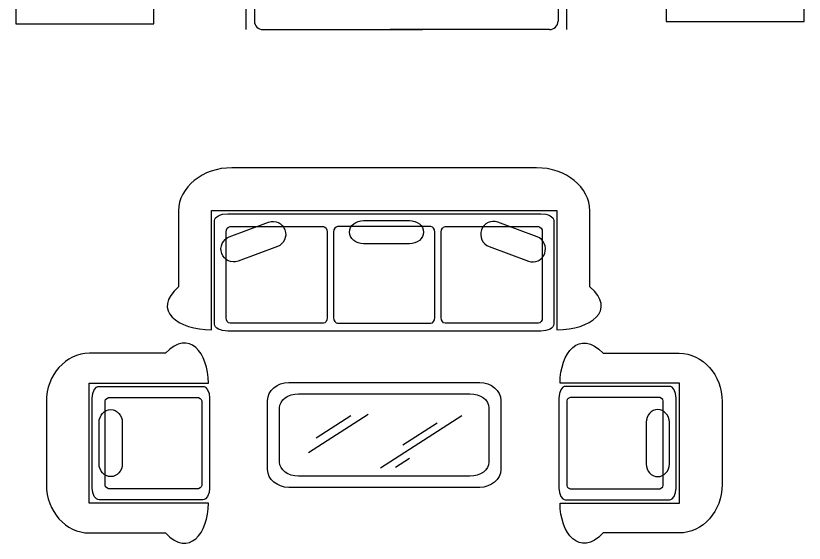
# Model space of a CAD drawing. Extents: x -42728 to 99010, y -18674 to 47645.
# Drawn here: x -27805 to -24423, y 6337 to 8600 of the extents above; entities that cross this region are included whole.
import ezdxf

# ---------------------------------------------------------------- set-up
doc = ezdxf.new("R2010")
doc.units = 0
doc.header["$LTSCALE"] = 100
doc.header["$MEASUREMENT"] = 0
doc.layers.get('0').update_dxf_attribs({"linetype": 'CONTINUOUS'})

# ---------------------------------------------------------------- blocks, each defined once
blk = doc.blocks.new('A$C4F5610CD')
for p, q in [((706.9, 1596), (687.1, 1588.1)), ((728, 1602.1), (706.9, 1596)), ((749.9, 1606.7), (728, 1602.1)), ((772.5, 1609.5), (749.9, 1606.7)), ((795.8, 1610.5), (772.5, 1609.5)), ((2102.7, 1610.5), (795.8, 1610.5)), ((2126.1, 1609.5), (2102.7, 1610.5)), ((2148.7, 1606.7), (2126.1, 1609.5)), ((2170.5, 1602.1), (2148.7, 1606.7)), ((2191.6, 1596), (2170.5, 1602.1)), ((2211.4, 1588.1), (2191.6, 1596)), ((634.2, 1556.1), (619.5, 1543.1)), ((650.5, 1568), (634.2, 1556.1)), ((668.3, 1578.7), (650.5, 1568)), ((687.1, 1588.1), (668.3, 1578.7)), ((2230.5, 1578.7), (2211.4, 1588.1)), ((2248, 1568), (2230.5, 1578.7)), ((2264.3, 1556.1), (2248, 1568)), ((2279, 1543.1), (2264.3, 1556.1)), ((606.3, 1528.9), (594.9, 1513.7)), ((619.5, 1543.1), (606.3, 1528.9)), ((2292.2, 1528.9), (2279, 1543.1)), ((2303.7, 1513.7), (2292.2, 1528.9)), ((585.2, 1497.4), (577.3, 1480.6)), ((594.9, 1513.7), (585.2, 1497.4)), ((2313.3, 1497.4), (2303.7, 1513.7)), ((2321.2, 1480.6), (2313.3, 1497.4)), ((571.7, 1462.8), (568.2, 1444.6)), ((577.3, 1480.6), (571.7, 1462.8)), ((2326.8, 1462.8), (2321.2, 1480.6)), ((2330.4, 1444.6), (2326.8, 1462.8)), ((568.2, 1444.6), (567.2, 1425.7)), ((567.2, 1425.7), (567.2, 1100)), ((708.2, 915.5), (708.2, 1427.5)), ((708.2, 1427.5), (2190.3, 1427.5)), ((2190.3, 1427.5), (2190.3, 915.5)), ((2331.4, 1425.7), (2330.4, 1444.6)), ((2331.4, 1100), (2331.4, 1425.7)), ((721.6, 1384.3), (722.9, 1390.2)), ((722.9, 1390.2), (726.2, 1395.8)), ((726.2, 1395.8), (731.3, 1400.6)), ((731.3, 1400.6), (738.2, 1404.9)), ((738.2, 1404.9), (746.6, 1408.5)), ((746.6, 1408.5), (756.2, 1411)), ((756.2, 1411), (778.1, 1413.6)), ((778.1, 1413.6), (2120.7, 1413.6)), ((2120.7, 1413.6), (2142.3, 1411)), ((2142.3, 1411), (2152, 1408.5)), ((2152, 1408.5), (2160.4, 1404.9)), ((2160.4, 1404.9), (2167.2, 1400.6)), ((2167.2, 1400.6), (2172.3, 1395.8)), ((2172.3, 1395.8), (2175.6, 1390.2)), ((2175.6, 1390.2), (2176.9, 1384.3)), ((721.6, 939.1), (721.6, 1384.3)), ((776, 1351), (781.4, 1356.1)), ((781.4, 1356.1), (788, 1357.9)), ((784.9, 1314.5), (953.6, 1377)), ((788, 1357.9), (1188.2, 1357.9)), ((953.6, 1377), (964.3, 1379.8)), ((964.3, 1379.8), (975, 1380.3)), ((975, 1380.3), (985.4, 1378.7)), ((985.4, 1378.7), (995.3, 1375.2)), ((995.3, 1375.2), (1004.2, 1369.6)), ((1004.2, 1369.6), (1012.1, 1362.5)), ((1012.1, 1362.5), (1018.7, 1353.8)), ((1018.7, 1353.8), (1023.5, 1343.9)), ((1188.2, 1357.9), (1194.8, 1356.1)), ((1194.8, 1356.1), (1200.1, 1351)), ((1242.6, 1356.1), (1237.5, 1351)), ((1249.2, 1357.9), (1242.6, 1356.1)), ((1649.4, 1357.9), (1249.2, 1357.9)), ((1301.8, 1344.4), (1305.3, 1353.8)), ((1305.3, 1353.8), (1310.9, 1362.2)), ((1310.9, 1362.2), (1318.3, 1369.6)), ((1318.3, 1369.6), (1327.2, 1375.7)), ((1327.2, 1375.7), (1337.3, 1380.3)), ((1337.3, 1380.3), (1348.5, 1383.1)), ((1348.5, 1383.1), (1360.5, 1384.1)), ((1360.5, 1384.1), (1557.9, 1384.1)), ((1557.9, 1384.1), (1569.8, 1383.1)), ((1569.8, 1383.1), (1581, 1380.3)), ((1581, 1380.3), (1591.2, 1375.7)), ((1591.2, 1375.7), (1600.1, 1369.6)), ((1600.1, 1369.6), (1607.4, 1362.2)), ((1607.4, 1362.2), (1613, 1353.8)), ((1613, 1353.8), (1616.3, 1344.4)), ((1656, 1356.1), (1649.4, 1357.9)), ((1661.3, 1351), (1656, 1356.1)), ((1698.7, 1351), (1704, 1356.1)), ((1704, 1356.1), (1710.4, 1357.9)), ((1710.4, 1357.9), (2110.6, 1357.9)), ((1871.2, 1353.8), (1866.4, 1343.9)), ((1877.8, 1362.5), (1871.2, 1353.8)), ((1885.7, 1369.6), (1877.8, 1362.5)), ((1894.6, 1375.2), (1885.7, 1369.6)), ((1904.5, 1378.7), (1894.6, 1375.2)), ((1914.9, 1380.3), (1904.5, 1378.7)), ((1925.6, 1379.8), (1914.9, 1380.3)), ((1936.2, 1377), (1925.6, 1379.8)), ((2105, 1314.5), (1936.2, 1377)), ((2110.6, 1357.9), (2117.2, 1356.1)), ((2117.2, 1356.1), (2122.5, 1351)), ((2176.9, 1384.3), (2176.9, 939.1)), ((771.2, 1334.8), (772.5, 1343.7)), ((771.2, 967.1), (771.2, 1334.8)), ((772.5, 1343.7), (776, 1351)), ((1023.5, 1343.9), (1026.1, 1333)), ((1026.6, 1322.1), (1025, 1311.4)), ((1026.1, 1333), (1026.6, 1322.1)), ((1200.1, 1351), (1203.7, 1343.7)), ((1203.7, 1343.7), (1204.9, 1334.8)), ((1204.9, 1334.8), (1204.9, 967.1)), ((1233.7, 1343.7), (1232.4, 1334.8)), ((1232.4, 1334.8), (1232.4, 967.1)), ((1237.5, 1351), (1233.7, 1343.7)), ((1300.7, 1334.5), (1301.8, 1344.4)), ((1301.8, 1324.4), (1300.7, 1334.5)), ((1305.3, 1315.2), (1301.8, 1324.4)), ((1616.3, 1324.4), (1613, 1315.2)), ((1616.3, 1344.4), (1617.6, 1334.5)), ((1617.6, 1334.5), (1616.3, 1324.4)), ((1664.9, 1343.7), (1661.3, 1351)), ((1666.1, 1334.8), (1664.9, 1343.7)), ((1666.1, 967.1), (1666.1, 1334.8)), ((1693.6, 1334.8), (1694.9, 1343.7)), ((1693.6, 967.1), (1693.6, 1334.8)), ((1694.9, 1343.7), (1698.7, 1351)), ((1863.8, 1333), (1863.3, 1322.1)), ((1863.3, 1322.1), (1864.8, 1311.4)), ((1866.4, 1343.9), (1863.8, 1333)), ((2122.5, 1351), (2126.1, 1343.7)), ((2126.1, 1343.7), (2127.3, 1334.8)), ((2127.3, 1334.8), (2127.3, 967.1)), ((750.6, 1275.6), (754.2, 1285.5)), ((754.2, 1285.5), (759.5, 1294.9)), ((759.5, 1294.9), (766.6, 1302.8)), ((766.6, 1302.8), (775, 1309.4)), ((775, 1309.4), (784.9, 1314.5)), ((1016.2, 1292.1), (1009.3, 1284)), ((1021.5, 1301.2), (1016.2, 1292.1)), ((1025, 1311.4), (1021.5, 1301.2)), ((1310.9, 1306.6), (1305.3, 1315.2)), ((1318.3, 1299.2), (1310.9, 1306.6)), ((1327.2, 1293.1), (1318.3, 1299.2)), ((1337.3, 1288.5), (1327.2, 1293.1)), ((1348.5, 1285.7), (1337.3, 1288.5)), ((1360.5, 1284.7), (1348.5, 1285.7)), ((1569.8, 1285.7), (1557.9, 1284.7)), ((1581, 1288.5), (1569.8, 1285.7)), ((1591.2, 1293.1), (1581, 1288.5)), ((1600.1, 1299.2), (1591.2, 1293.1)), ((1607.4, 1306.6), (1600.1, 1299.2)), ((1613, 1315.2), (1607.4, 1306.6)), ((1864.8, 1311.4), (1868.4, 1301.2)), ((1868.4, 1301.2), (1873.7, 1292.1)), ((1873.7, 1292.1), (1880.6, 1284)), ((2114.9, 1309.4), (2105, 1314.5)), ((2123.5, 1302.8), (2114.9, 1309.4)), ((2130.4, 1294.9), (2123.5, 1302.8)), ((2135.7, 1285.5), (2130.4, 1294.9)), ((2139.3, 1275.6), (2135.7, 1285.5)), ((749.1, 1264.9), (750.6, 1275.6)), ((749.6, 1254), (749.1, 1264.9)), ((752.4, 1243.1), (749.6, 1254)), ((991, 1272.5), (822.3, 1210)), ((1000.9, 1277.4), (991, 1272.5)), ((1009.3, 1284), (1000.9, 1277.4)), ((1557.9, 1284.7), (1360.5, 1284.7)), ((1880.6, 1284), (1889.2, 1277.4)), ((1889.2, 1277.4), (1899.1, 1272.5)), ((1899.1, 1272.5), (2067.6, 1210)), ((2137.5, 1243.1), (2140.3, 1254)), ((2140.8, 1264.9), (2139.3, 1275.6)), ((2140.3, 1254), (2140.8, 1264.9)), ((757.2, 1233.1), (752.4, 1243.1)), ((763.6, 1224.2), (757.2, 1233.1)), ((771.5, 1217.1), (763.6, 1224.2)), ((2118.4, 1217.1), (2126.3, 1224.2)), ((2126.3, 1224.2), (2132.7, 1233.1)), ((2132.7, 1233.1), (2137.5, 1243.1)), ((780.6, 1211.8), (771.5, 1217.1)), ((790.5, 1208.2), (780.6, 1211.8)), ((800.9, 1206.7), (790.5, 1208.2)), ((811.6, 1207.2), (800.9, 1206.7)), ((822.3, 1210), (811.6, 1207.2)), ((2067.6, 1210), (2078.3, 1207.2)), ((2078.3, 1207.2), (2089, 1206.7)), ((2089, 1206.7), (2099.4, 1208.2)), ((2099.4, 1208.2), (2109.3, 1211.8)), ((2109.3, 1211.8), (2118.4, 1217.1)), ((567.2, 1100), (547.6, 1081.2)), ((2350.9, 1081.2), (2331.4, 1100)), ((533.4, 1062.9), (524, 1045.4)), ((547.6, 1081.2), (533.4, 1062.9)), ((2365.2, 1062.9), (2350.9, 1081.2)), ((2374.6, 1045.4), (2365.2, 1062.9)), ((519.1, 1028.3), (518.6, 1012.3)), ((524, 1045.4), (519.1, 1028.3)), ((2379.4, 1028.3), (2374.6, 1045.4)), ((2379.9, 1012.3), (2379.4, 1028.3)), ((518.6, 1012.3), (522.2, 997.1)), ((522.2, 997.1), (529.3, 982.9)), ((529.3, 982.9), (540, 969.6)), ((2358.8, 969.6), (2369.2, 982.9)), ((2369.2, 982.9), (2376.3, 997.1)), ((2376.3, 997.1), (2379.9, 1012.3)), ((540, 969.6), (553.4, 957.7)), ((553.4, 957.7), (569.7, 947)), ((569.7, 947), (588.5, 937.9)), ((772.5, 958), (771.2, 967.1)), ((776, 950.6), (772.5, 958)), ((781.4, 945.8), (776, 950.6)), ((1200.1, 950.6), (1194.8, 945.8)), ((1203.7, 958), (1200.1, 950.6)), ((1204.9, 967.1), (1203.7, 958)), ((1232.4, 967.1), (1233.7, 958)), ((1233.7, 958), (1237.5, 950.6)), ((1237.5, 950.6), (1242.6, 945.8)), ((1656, 945.8), (1661.3, 950.6)), ((1661.3, 950.6), (1664.9, 958)), ((1664.9, 958), (1666.1, 967.1)), ((1694.9, 958), (1693.6, 967.1)), ((1698.7, 950.6), (1694.9, 958)), ((1704, 945.8), (1698.7, 950.6)), ((2122.5, 950.6), (2117.2, 945.8)), ((2126.1, 958), (2122.5, 950.6)), ((2127.3, 967.1), (2126.1, 958)), ((2310, 937.9), (2328.8, 947)), ((2328.8, 947), (2345.1, 957.7)), ((2345.1, 957.7), (2358.8, 969.6)), ((588.5, 937.9), (609.3, 930)), ((609.3, 930), (632.2, 923.6)), ((632.2, 923.6), (656.3, 919.1)), ((656.3, 919.1), (681.8, 916.3)), ((681.8, 916.3), (708.2, 915.5)), ((708.2, 915.5), (708.2, 915.5)), ((722.9, 933.3), (721.6, 939.1)), ((726.2, 928), (722.9, 933.3)), ((731.3, 923.1), (726.2, 928)), ((738.2, 918.8), (731.3, 923.1)), ((746.6, 915.3), (738.2, 918.8)), ((756.2, 912.5), (746.6, 915.3)), ((788, 944), (781.4, 945.8)), ((1188.2, 944), (788, 944)), ((1194.8, 945.8), (1188.2, 944)), ((1242.6, 945.8), (1249.2, 944)), ((1249.2, 944), (1649.4, 944)), ((1649.4, 944), (1656, 945.8)), ((1710.4, 944), (1704, 945.8)), ((2110.6, 944), (1710.4, 944)), ((2117.2, 945.8), (2110.6, 944)), ((2152, 915.3), (2142.3, 912.5)), ((2160.4, 918.8), (2152, 915.3)), ((2167.2, 923.1), (2160.4, 918.8)), ((2172.3, 928), (2167.2, 923.1)), ((2175.6, 933.3), (2172.3, 928)), ((2176.9, 939.1), (2175.6, 933.3)), ((2190.3, 915.5), (2216.8, 916.3)), ((2216.8, 916.3), (2242.2, 919.1)), ((2242.2, 919.1), (2266.3, 923.6)), ((2266.3, 923.6), (2289.2, 930)), ((2289.2, 930), (2310, 937.9)), ((778.1, 910.2), (756.2, 912.5)), ((2120.7, 910.2), (778.1, 910.2)), ((2142.3, 912.5), (2120.7, 910.2)), ((565.1, 853.8), (547.6, 845.4)), ((582.1, 858.1), (565.1, 853.8)), ((598.2, 858.6), (582.1, 858.1)), ((613.4, 855.3), (598.2, 858.6)), ((627.6, 848.9), (613.4, 855.3)), ((640.8, 839.5), (627.6, 848.9)), ((2257.7, 839.5), (2270.9, 848.9)), ((2270.9, 848.9), (2285.1, 855.3)), ((2285.1, 855.3), (2300.4, 858.6)), ((2300.4, 858.6), (2316.4, 858.1)), ((2316.4, 858.1), (2333.4, 853.8)), ((2333.4, 853.8), (2351.2, 845.4)), ((165.7, 813.6), (147.4, 810.6)), ((184.5, 814.6), (165.7, 813.6)), ((510.5, 814.6), (184.5, 814.6)), ((529.3, 832.4), (510.5, 814.6)), ((547.6, 845.4), (529.3, 832.4)), ((652.8, 827.1), (640.8, 839.5)), ((663.5, 812.4), (652.8, 827.1)), ((672.6, 795.3), (663.5, 812.4)), ((2225.9, 795.3), (2235.1, 812.4)), ((2235.1, 812.4), (2245.7, 827.1)), ((2245.7, 827.1), (2257.7, 839.5)), ((2351.2, 845.4), (2369.5, 832.4)), ((2369.5, 832.4), (2388.3, 814.6)), ((2388.3, 814.6), (2714, 814.6)), ((2714, 814.6), (2732.9, 813.6)), ((2732.9, 813.6), (2751.1, 810.6)), ((81.6, 779.1), (67.3, 767.1)), ((96.8, 789.5), (81.6, 779.1)), ((112.8, 798.4), (96.8, 789.5)), ((129.9, 805.2), (112.8, 798.4)), ((147.4, 810.6), (129.9, 805.2)), ((680.5, 776.3), (672.6, 795.3)), ((2218, 776.3), (2225.9, 795.3)), ((2751.1, 810.6), (2768.7, 805.2)), ((2768.7, 805.2), (2785.7, 798.4)), ((2785.7, 798.4), (2801.7, 789.5)), ((2801.7, 789.5), (2817, 779.1)), ((2817, 779.1), (2831.2, 767.1)), ((54.1, 753.9), (42.2, 739.2)), ((67.3, 767.1), (54.1, 753.9)), ((686.6, 755.7), (680.5, 776.3)), ((691.2, 733.8), (686.6, 755.7)), ((2207.4, 733.8), (2211.9, 755.7)), ((2211.9, 755.7), (2218, 776.3)), ((2831.2, 767.1), (2844.4, 753.9)), ((2844.4, 753.9), (2856.3, 739.2)), ((31.5, 723.2), (22.4, 706.1)), ((42.2, 739.2), (31.5, 723.2)), ((694, 710.7), (691.2, 733.8)), ((695, 686.8), (694, 710.7)), ((2203.6, 686.8), (2204.6, 710.7)), ((2204.6, 710.7), (2207.4, 733.8)), ((2856.3, 739.2), (2867, 723.2)), ((2867, 723.2), (2876.2, 706.1)), ((14.5, 687.8), (8.4, 668.8)), ((22.4, 706.1), (14.5, 687.8)), ((183, 686.8), (695, 686.8)), ((183, 171.8), (183, 686.8)), ((989.5, 676.2), (1004.7, 683.3)), ((1004.7, 683.3), (1021.7, 687.8)), ((1021.7, 687.8), (1040, 689.4)), ((1040, 689.4), (1858.7, 689.4)), ((1858.7, 689.4), (1877, 687.8)), ((1877, 687.8), (1894.1, 683.3)), ((1894.1, 683.3), (1909.6, 676.2)), ((2715.6, 686.8), (2203.6, 686.8)), ((2715.6, 171.8), (2715.6, 686.8)), ((2876.2, 706.1), (2884, 687.8)), ((2884, 687.8), (2890.4, 668.8)), ((3.8, 649), (1, 628.6)), ((8.4, 668.8), (3.8, 649)), ((199.2, 641.6), (205.6, 657.9)), ((205.6, 657.9), (214.7, 668.8)), ((214.7, 668.8), (220.3, 671.8)), ((220.3, 671.8), (226.2, 672.9)), ((226.2, 672.9), (671.1, 672.9)), ((671.1, 672.9), (676.9, 671.8)), ((676.9, 671.8), (682.5, 668.8)), ((682.5, 668.8), (691.7, 657.9)), ((691.7, 657.9), (698, 641.6)), ((956.4, 642.4), (964.8, 655.3)), ((964.8, 655.3), (976, 666.8)), ((976, 666.8), (989.5, 676.2)), ((1909.6, 676.2), (1923, 666.8)), ((1923, 666.8), (1934, 655.3)), ((1934, 655.3), (1942.3, 642.4)), ((2206.9, 657.9), (2200.5, 641.6)), ((2216, 668.8), (2206.9, 657.9)), ((2221.6, 671.8), (2216, 668.8)), ((2227.4, 672.9), (2221.6, 671.8)), ((2672.6, 672.9), (2227.4, 672.9)), ((2678.5, 671.8), (2672.6, 672.9)), ((2683.8, 668.8), (2678.5, 671.8)), ((2693, 657.9), (2683.8, 668.8)), ((2699.3, 641.6), (2693, 657.9)), ((2890.4, 668.8), (2894.7, 649)), ((2894.7, 649), (2897.8, 628.6)), ((1, 628.6), (0, 607.3)), ((196.9, 621.8), (199.2, 641.6)), ((196.9, 236.8), (196.9, 621.8)), ((252.6, 610.6), (254.4, 616.4)), ((252.6, 248), (252.6, 610.6)), ((254.4, 616.4), (259.4, 621.3)), ((259.4, 621.3), (266.8, 624.6)), ((266.8, 624.6), (275.7, 625.8)), ((275.7, 625.8), (643.4, 625.8)), ((643.4, 625.8), (652.3, 624.6)), ((652.3, 624.6), (659.6, 621.3)), ((659.6, 621.3), (664.7, 616.4)), ((664.7, 616.4), (666.5, 610.6)), ((666.5, 610.6), (666.5, 248)), ((698, 641.6), (700.3, 621.8)), ((700.3, 621.8), (700.3, 236.8)), ((949.3, 612.4), (951.1, 627.9)), ((949.3, 316.6), (949.3, 612.4)), ((951.1, 627.9), (956.4, 642.4)), ((1006.7, 604.2), (1014.4, 614.4)), ((1014.4, 614.4), (1024.3, 623.6)), ((1024.3, 623.6), (1036.2, 630.9)), ((1036.2, 630.9), (1050.2, 636.5)), ((1050.2, 636.5), (1065.4, 640.1)), ((1065.4, 640.1), (1082, 641.3)), ((1082, 641.3), (1817.1, 641.3)), ((1817.1, 641.3), (1833.3, 640.1)), ((1833.3, 640.1), (1848.6, 636.5)), ((1848.6, 636.5), (1862.6, 630.9)), ((1862.6, 630.9), (1874.5, 623.6)), ((1874.5, 623.6), (1884.7, 614.4)), ((1884.7, 614.4), (1892, 604.2)), ((1942.3, 642.4), (1947.7, 627.9)), ((1947.7, 627.9), (1949.7, 612.4)), ((1949.7, 612.4), (1949.7, 316.6)), ((2200.5, 641.6), (2198.2, 621.8)), ((2198.2, 621.8), (2198.2, 236.8)), ((2233.8, 616.4), (2232, 610.6)), ((2232, 610.6), (2232, 248)), ((2238.9, 621.3), (2233.8, 616.4)), ((2246.2, 624.6), (2238.9, 621.3)), ((2255.1, 625.8), (2246.2, 624.6)), ((2622.8, 625.8), (2255.1, 625.8)), ((2631.7, 624.6), (2622.8, 625.8)), ((2639.1, 621.3), (2631.7, 624.6)), ((2644.2, 616.4), (2639.1, 621.3)), ((2645.9, 610.6), (2644.2, 616.4)), ((2645.9, 248), (2645.9, 610.6)), ((2701.6, 621.8), (2699.3, 641.6)), ((2701.6, 236.8), (2701.6, 621.8)), ((2897.8, 628.6), (2898.5, 607.3)), ((0, 607.3), (0, 251.3)), ((1000.4, 580.6), (1001.9, 592.8)), ((1000.4, 348.1), (1000.4, 580.6)), ((1001.9, 592.8), (1006.7, 604.2)), ((1892, 604.2), (1896.9, 592.8)), ((1896.9, 592.8), (1898.6, 580.6)), ((1898.6, 580.6), (1898.6, 348.1)), ((2898.5, 607.3), (2898.5, 251.3)), ((230.2, 539.7), (234.8, 548.9)), ((234.8, 548.9), (240.9, 557)), ((240.9, 557), (248.3, 563.6)), ((248.3, 563.6), (256.6, 568.7)), ((256.6, 568.7), (266, 571.7)), ((266, 571.7), (276, 573)), ((276, 573), (285.9, 571.7)), ((285.9, 571.7), (295.3, 568.7)), ((295.3, 568.7), (303.7, 563.6)), ((303.7, 563.6), (311, 557)), ((311, 557), (317.1, 548.9)), ((317.1, 548.9), (321.7, 539.7)), ((1379.8, 552.4), (1124.4, 387.5)), ((1306.3, 546.3), (1157.9, 450.5)), ((1781.5, 546.3), (1433.4, 322.2)), ((2581.4, 548.9), (2576.8, 539.7)), ((2587.5, 557), (2581.4, 548.9)), ((2594.9, 563.6), (2587.5, 557)), ((2603.3, 568.7), (2594.9, 563.6)), ((2612.7, 571.7), (2603.3, 568.7)), ((2622.6, 573), (2612.7, 571.7)), ((2632.5, 571.7), (2622.6, 573)), ((2641.9, 568.7), (2632.5, 571.7)), ((2650.3, 563.6), (2641.9, 568.7)), ((2657.6, 557), (2650.3, 563.6)), ((2663.7, 548.9), (2657.6, 557)), ((2668.3, 539.7), (2663.7, 548.9)), ((226.2, 518.6), (227.2, 529.5)), ((226.2, 339.7), (226.2, 518.6)), ((227.2, 529.5), (230.2, 539.7)), ((321.7, 539.7), (324.7, 529.5)), ((324.7, 529.5), (325.8, 518.6)), ((325.8, 518.6), (325.8, 339.7)), ((1676.6, 515.6), (1528.4, 420)), ((2573.8, 529.5), (2572.8, 518.6)), ((2572.8, 518.6), (2572.8, 339.7)), ((2576.8, 539.7), (2573.8, 529.5)), ((2671.4, 529.5), (2668.3, 539.7)), ((2672.4, 518.6), (2671.4, 529.5)), ((2672.4, 339.7), (2672.4, 518.6)), ((227.2, 328.8), (226.2, 339.7)), ((325.8, 339.7), (324.7, 328.8)), ((1001.9, 335.9), (1000.4, 348.1)), ((1557.9, 363.6), (1497.7, 324.7)), ((1898.6, 348.1), (1896.9, 335.9)), ((2572.8, 339.7), (2573.8, 328.8)), ((2671.4, 328.8), (2672.4, 339.7)), ((230.2, 318.9), (227.2, 328.8)), ((234.8, 309.8), (230.2, 318.9)), ((240.9, 301.9), (234.8, 309.8)), ((317.1, 309.8), (311, 301.9)), ((321.7, 318.9), (317.1, 309.8)), ((324.7, 328.8), (321.7, 318.9)), ((951.1, 301.1), (949.3, 316.6)), ((1006.7, 324.5), (1001.9, 335.9)), ((1014.4, 314.6), (1006.7, 324.5)), ((1024.3, 305.4), (1014.4, 314.6)), ((1036.2, 298.1), (1024.3, 305.4)), ((1874.5, 305.4), (1862.6, 298.1)), ((1884.7, 314.6), (1874.5, 305.4)), ((1892, 324.5), (1884.7, 314.6)), ((1896.9, 335.9), (1892, 324.5)), ((1949.7, 316.6), (1947.7, 301.1)), ((2573.8, 328.8), (2576.8, 318.9)), ((2576.8, 318.9), (2581.4, 309.8)), ((2581.4, 309.8), (2587.5, 301.9)), ((2657.6, 301.9), (2663.7, 309.8)), ((2663.7, 309.8), (2668.3, 318.9)), ((2668.3, 318.9), (2671.4, 328.8)), ((248.3, 295), (240.9, 301.9)), ((256.6, 290.2), (248.3, 295)), ((266, 286.9), (256.6, 290.2)), ((276, 285.9), (266, 286.9)), ((285.9, 286.9), (276, 285.9)), ((295.3, 290.2), (285.9, 286.9)), ((303.7, 295), (295.3, 290.2)), ((311, 301.9), (303.7, 295)), ((956.4, 286.6), (951.1, 301.1)), ((964.8, 273.7), (956.4, 286.6)), ((976, 262.2), (964.8, 273.7)), ((1050.2, 292.5), (1036.2, 298.1)), ((1065.4, 288.9), (1050.2, 292.5)), ((1082, 287.6), (1065.4, 288.9)), ((1817.1, 287.6), (1082, 287.6)), ((1833.3, 288.9), (1817.1, 287.6)), ((1848.6, 292.5), (1833.3, 288.9)), ((1862.6, 298.1), (1848.6, 292.5)), ((1934, 273.7), (1923, 262.2)), ((1942.3, 286.6), (1934, 273.7)), ((1947.7, 301.1), (1942.3, 286.6)), ((2587.5, 301.9), (2594.9, 295)), ((2594.9, 295), (2603.3, 290.2)), ((2603.3, 290.2), (2612.7, 286.9)), ((2612.7, 286.9), (2622.6, 285.9)), ((2622.6, 285.9), (2632.5, 286.9)), ((2632.5, 286.9), (2641.9, 290.2)), ((2641.9, 290.2), (2650.3, 295)), ((2650.3, 295), (2657.6, 301.9)), ((0, 251.3), (1, 230.2)), ((199.2, 217), (196.9, 236.8)), ((254.4, 242.2), (252.6, 248)), ((259.4, 237.3), (254.4, 242.2)), ((266.8, 234), (259.4, 237.3)), ((659.6, 237.3), (652.3, 234)), ((664.7, 242.2), (659.6, 237.3)), ((666.5, 248), (664.7, 242.2)), ((700.3, 236.8), (698, 217)), ((989.5, 252.8), (976, 262.2)), ((1004.7, 245.7), (989.5, 252.8)), ((1021.7, 241.1), (1004.7, 245.7)), ((1040, 239.6), (1021.7, 241.1)), ((1858.7, 239.6), (1040, 239.6)), ((1877, 241.1), (1858.7, 239.6)), ((1894.1, 245.7), (1877, 241.1)), ((1909.6, 252.8), (1894.1, 245.7)), ((1923, 262.2), (1909.6, 252.8)), ((2198.2, 236.8), (2200.5, 217)), ((2232, 248), (2233.8, 242.2)), ((2233.8, 242.2), (2238.9, 237.3)), ((2238.9, 237.3), (2246.2, 234)), ((2631.7, 234), (2639.1, 237.3)), ((2639.1, 237.3), (2644.2, 242.2)), ((2644.2, 242.2), (2645.9, 248)), ((2699.3, 217), (2701.6, 236.8)), ((2898.5, 251.3), (2897.8, 230.2)), ((1, 230.2), (3.8, 209.6)), ((3.8, 209.6), (8.4, 189.8)), ((205.6, 200.7), (199.2, 217)), ((275.7, 233), (266.8, 234)), ((643.4, 233), (275.7, 233)), ((652.3, 234), (643.4, 233)), ((698, 217), (691.7, 200.7)), ((2200.5, 217), (2206.9, 200.7)), ((2246.2, 234), (2255.1, 233)), ((2255.1, 233), (2622.8, 233)), ((2622.8, 233), (2631.7, 234)), ((2693, 200.7), (2699.3, 217)), ((2894.7, 209.6), (2890.4, 189.8)), ((2897.8, 230.2), (2894.7, 209.6)), ((8.4, 189.8), (14.5, 170.8)), ((14.5, 170.8), (22.4, 152.7)), ((695, 171.8), (183, 171.8)), ((214.7, 189.8), (205.6, 200.7)), ((220.3, 187), (214.7, 189.8)), ((226.2, 185.8), (220.3, 187)), ((671.1, 185.8), (226.2, 185.8)), ((676.9, 187), (671.1, 185.8)), ((682.5, 189.8), (676.9, 187)), ((691.7, 200.7), (682.5, 189.8)), ((694, 147.9), (695, 171.8)), ((695, 171.8), (695, 171.8)), ((2203.6, 171.8), (2715.6, 171.8)), ((2204.6, 147.9), (2203.6, 171.8)), ((2203.6, 171.8), (2203.6, 171.8)), ((2206.9, 200.7), (2216, 189.8)), ((2216, 189.8), (2221.6, 187)), ((2221.6, 187), (2227.4, 185.8)), ((2227.4, 185.8), (2672.6, 185.8)), ((2672.6, 185.8), (2678.5, 187)), ((2678.5, 187), (2683.8, 189.8)), ((2683.8, 189.8), (2693, 200.7)), ((2884, 170.8), (2876.2, 152.7)), ((2890.4, 189.8), (2884, 170.8)), ((22.4, 152.7), (31.5, 135.7)), ((31.5, 135.7), (42.2, 119.7)), ((691.2, 124.8), (694, 147.9)), ((2207.4, 124.8), (2204.6, 147.9)), ((2867, 135.7), (2856.3, 119.7)), ((2876.2, 152.7), (2867, 135.7)), ((42.2, 119.7), (54.1, 104.9)), ((54.1, 104.9), (67.3, 91.5)), ((680.5, 82.3), (686.6, 102.9)), ((686.6, 102.9), (691.2, 124.8)), ((2211.9, 102.9), (2207.4, 124.8)), ((2218, 82.3), (2211.9, 102.9)), ((2844.4, 104.9), (2831.2, 91.5)), ((2856.3, 119.7), (2844.4, 104.9)), ((67.3, 91.5), (81.6, 79.5)), ((81.6, 79.5), (96.8, 69.1)), ((96.8, 69.1), (112.8, 60.2)), ((672.6, 63.3), (680.5, 82.3)), ((2225.9, 63.3), (2218, 82.3)), ((2801.7, 69.1), (2785.7, 60.2)), ((2817, 79.5), (2801.7, 69.1)), ((2831.2, 91.5), (2817, 79.5)), ((112.8, 60.2), (129.9, 53.4)), ((129.9, 53.4), (147.4, 48.3)), ((147.4, 48.3), (165.7, 45)), ((165.7, 45), (184.5, 44)), ((184.5, 44), (510.5, 44)), ((510.5, 44), (529.3, 26.4)), ((652.8, 31.5), (663.5, 46.3)), ((663.5, 46.3), (672.6, 63.3)), ((2235.1, 46.3), (2225.9, 63.3)), ((2245.7, 31.5), (2235.1, 46.3)), ((2388.3, 44), (2369.5, 26.4)), ((2714, 44), (2388.3, 44)), ((2732.9, 45), (2714, 44)), ((2751.1, 48.3), (2732.9, 45)), ((2768.7, 53.4), (2751.1, 48.3)), ((2785.7, 60.2), (2768.7, 53.4)), ((529.3, 26.4), (547.6, 13.5)), ((547.6, 13.5), (565.1, 4.8)), ((565.1, 4.8), (582.1, 0.5)), ((582.1, 0.5), (598.2, 0)), ((598.2, 0), (613.4, 3.3)), ((613.4, 3.3), (627.6, 9.7)), ((627.6, 9.7), (640.8, 19.3)), ((640.8, 19.3), (652.8, 31.5)), ((2257.7, 19.3), (2245.7, 31.5)), ((2270.9, 9.7), (2257.7, 19.3)), ((2285.1, 3.3), (2270.9, 9.7)), ((2300.4, 0), (2285.1, 3.3)), ((2316.4, 0.5), (2300.4, 0)), ((2333.4, 4.8), (2316.4, 0.5)), ((2351.2, 13.5), (2333.4, 4.8)), ((2369.5, 26.4), (2351.2, 13.5))]:
    blk.add_line(p, q)
blk = doc.blocks.new('A$C0EC84C9E')
for p, q in [((11.5, 529.5), (11.5, 24.9)), ((603.4, 24.9), (603.4, 529.5)), ((2801.6, 539), (2801.6, 34.4)), ((3393.5, 34.4), (3393.5, 539)), ((998.2, 195.9), (998.2, 0)), ((1034.9, 195.9), (1034.9, 36.7)), ((2337.5, 195.9), (2337.5, 36.7)), ((2374.2, 195.9), (2374.2, 0)), ((2801.6, 34.4), (3393.5, 34.4)), ((11.5, 24.9), (603.4, 24.9)), ((1071.6, 0), (1755.7, 0)), ((2300.8, 0), (1616.8, 0))]:
    blk.add_line(p, q)
for centre, start, end in [((1071.6, 36.7), 180, 270), ((2300.8, 36.7), 270, 0)]:
    blk.add_arc(centre, 36.7, start, end)

msp = doc.modelspace()

# ---------------------------------------------------------------- block references
for name, p in [('A$C0EC84C9E', (-27816.37043, 8540.29882)), ('A$C4F5610CD', (-27673.7443, 6337.30824))]:
    msp.add_blockref(name, p)

doc.saveas('drawing.dxf')
